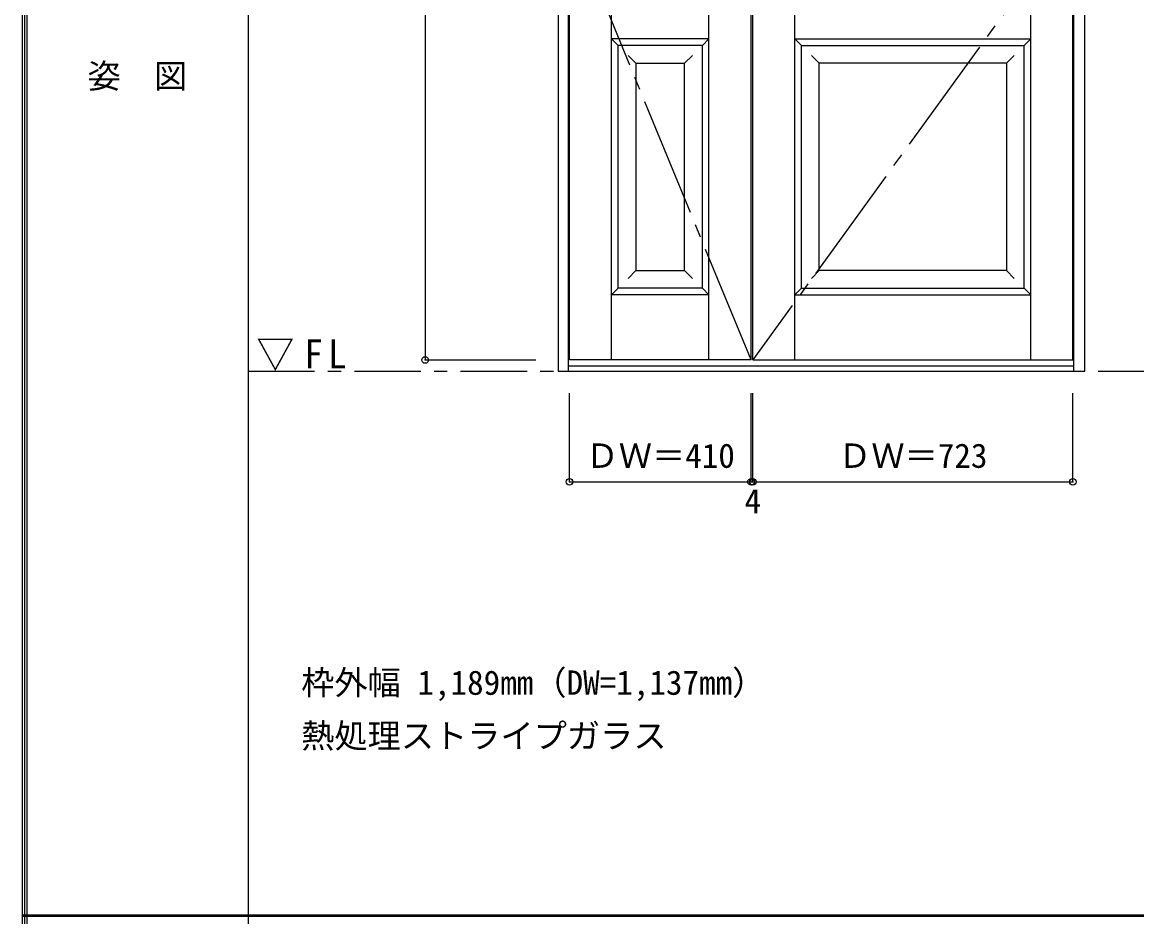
# Model space of a CAD drawing. Units: millimetres, scale not verified. Extents: x -6000 to 5700, y -4307 to 4260.
# Drawn here: x -6000 to -3483, y 186 to 2206 of the extents above; entities that cross this region are included whole.
import ezdxf
from ezdxf.enums import TextEntityAlignment as Align

# ---------------------------------------------------------------- set-up
doc = ezdxf.new("R2010")
doc.units = ezdxf.units.MM
doc.header["$LTSCALE"] = 30
doc.header["$PDMODE"] = 32
doc.header["$PDSIZE"] = 15
doc.linetypes.add('CHAIN1', pattern=[8, 5, -1, 1, -1])
doc.linetypes.add('CHAIN2', pattern=[12, 9, -1, 1, -1])
for name, color, linetype in [('0-1_通り芯', 7, 'CHAIN1'), ('0-2_扉', 7, 'Continuous'), ('0-4_枠', 3, 'Continuous'), ('0-7', 7, 'CHAIN2'), ('0-A_文字', 7, 'Continuous'), ('0-B_寸法', 7, 'Continuous'), ('F-1_枠', 6, 'Continuous'), ('F-A_文字', 7, 'Continuous')]:
    doc.layers.add(name, color=color, linetype=linetype)
doc.styles.add('ＭＳ ゴシック', font='')
doc.styles.get('ＭＳ ゴシック').set_extended_font_data('MS Gothic')

msp = doc.modelspace()

# ---------------------------------------------------------------- linework, layer by layer
at = {"layer": '0-1_通り芯'}
msp.add_line((-5490, 1418), (5690, 1418), dxfattribs=at)
at = {"layer": '0-2_扉'}
for p, q in [((-4764, 1443), (-4764, 3438)), ((-4669, 1443), (-4669, 3438)), ((-4449, 1443), (-4449, 3438)), ((-4350, 1443), (-4350, 3438)), ((-3722, 1443), (-3722, 3438)), ((-3627, 1443), (-3627, 3438)), ((-4255, 1443), (-4255, 2394.74)), ((-3722, 1443), (-3722, 2260)), ((-4449, 2168), (-4669, 2168)), ((-4654, 2153), (-4669, 2168)), ((-4449, 2168), (-4464, 2153)), ((-4255, 2168), (-4240, 2153)), ((-4255, 2168), (-3722, 2168)), ((-3737, 2153), (-3722, 2168)), ((-4654, 1605), (-4654, 2153)), ((-4464, 2153), (-4654, 2153)), ((-4464, 1605), (-4464, 2153)), ((-3737, 1605), (-3737, 2153)), ((-4614, 2113), (-4631.68, 2130.68)), ((-4504.04, 2113), (-4486.36, 2130.68)), ((-4199.96, 2113), (-4217.64, 2130.68)), ((-3777, 2113), (-3759.32, 2130.68)), ((-4614, 2113), (-4504, 2113)), ((-3777, 2113), (-4200, 2113)), ((-4200, 1645), (-4200, 2113)), ((-4614, 1645), (-4631.68, 1627.32)), ((-4504, 1645), (-4486.32, 1627.32)), ((-4200, 1645), (-4217.68, 1627.32)), ((-4200, 1645), (-4200, 1646.43)), ((-3777, 1645), (-3759.32, 1627.32)), ((-4654, 1605), (-4669, 1590)), ((-4449, 1590), (-4669, 1590)), ((-4464, 1605), (-4654, 1605)), ((-4464, 1605), (-4449, 1590)), ((-4240, 1605), (-3737, 1605)), ((-3737, 1605), (-3722, 1590)), ((-4354, 1443), (-4764, 1443)), ((-4350, 1443), (-3627, 1443))]:
    msp.add_line(p, q, dxfattribs=at)
for points in [[(-4354, 1443), (-4354, 3438), (-4764, 3438)], [(-4240, 1605), (-4240, 2153), (-3737, 2153)], [(-4614, 2113), (-4614, 1645), (-4504, 1645), (-4504, 2113)], [(-3777, 2113), (-3777, 1645), (-4200, 1645)], [(-4240, 1605), (-4255, 1590), (-3722, 1590)]]:
    msp.add_lwpolyline(points, dxfattribs=at)
at = {"layer": '0-4_枠'}
for p, q in [((-4790, 3465), (-4790, 1418)), ((-4766, 1418), (-4766, 3465)), ((-3625, 1418), (-3625, 3465)), ((-3601, 3465), (-3601, 1418)), ((-4790, 1418), (-3601, 1418)), ((-4766, 1430), (-3625, 1430))]:
    msp.add_line(p, q, dxfattribs=at)
at = {"layer": '0-7'}
for points in [[(-4354, 1443), (-4764, 2440.5), (-4354, 3438)], [(-4350, 3438), (-3627, 2440.5), (-4350, 1443)]]:
    msp.add_lwpolyline(points, dxfattribs=at)
at = {"layer": '0-B_寸法', "color": 4}
for p, q in [((-5090, 3438), (-5090, 1443)), ((-5090, 1443), (-4840, 1443)), ((-4764, 1168), (-4764, 1368)), ((-4354, 1168), (-4354, 1368)), ((-3627, 1168), (-3627, 1368)), ((-4764, 1168), (-4354, 1168)), ((-4350, 1168), (-3627, 1168))]:
    msp.add_line(p, q, dxfattribs=at)
msp.add_lwpolyline([(-4354, 1168), (-4350, 1168), (-4350, 1368)], dxfattribs=at)
at = {"layer": '0-B_寸法'}
for p in [(-5090, 1443), (-4764, 1168), (-4354, 1168), (-4350, 1168), (-3627, 1168)]:
    msp.add_point(p, dxfattribs=at)
at = {"layer": 'F-1_枠'}
for p, q in [((-6000, 4175), (-6000, -4205)), ((-5995, 4175), (-5995, -4205)), ((-5990, 4175), (-5990, -4205)), ((-5490, 4175), (-5490, -3790)), ((-6000, 190.5), (5700, 190.5)), ((-6000, 187.5), (5700, 187.5))]:
    msp.add_line(p, q, dxfattribs=at)

# ---------------------------------------------------------------- texts
at = {"layer": '0-A_文字', "style": 'ＭＳ ゴシック'}
for s, p in [('枠外幅 1,189mm（DW=1,137mm）', (-5370, 670.5)), ('熱処理ストライプガラス', (-5370, 550.5))]:
    msp.add_text(s, height=54.99, dxfattribs=at).set_placement(p, align=Align.BOTTOM_LEFT)
at = {"layer": '0-A_文字', "insert": (-5471.25, 1418), "char_height": 65.98, "attachment_point": 7, "style": 'ＭＳ ゴシック'}
msp.add_mtext('\\T1.26;\\W0.95;▽FL', dxfattribs=at)
at = {"layer": '0-B_寸法', "style": 'ＭＳ ゴシック'}
for s, p in [('ＤＷ＝410', (-4727.75, 1183)), ('ＤＷ＝723', (-4157.25, 1183)), ('4', (-4368.75, 1080.61))]:
    msp.add_text(s, height=54.99, dxfattribs=at).set_placement(p, align=Align.BOTTOM_LEFT)
at = {"layer": 'F-A_文字', "style": 'ＭＳ ゴシック'}
msp.add_text('姿\u3000図', height=54.99, dxfattribs=at).set_placement((-5852.5, 2040.25), align=Align.BOTTOM_LEFT)

doc.saveas('drawing.dxf')
